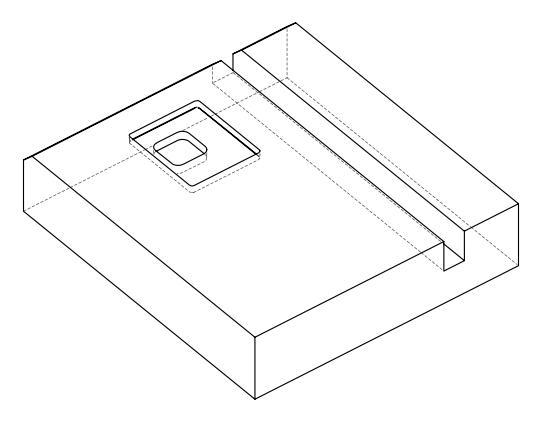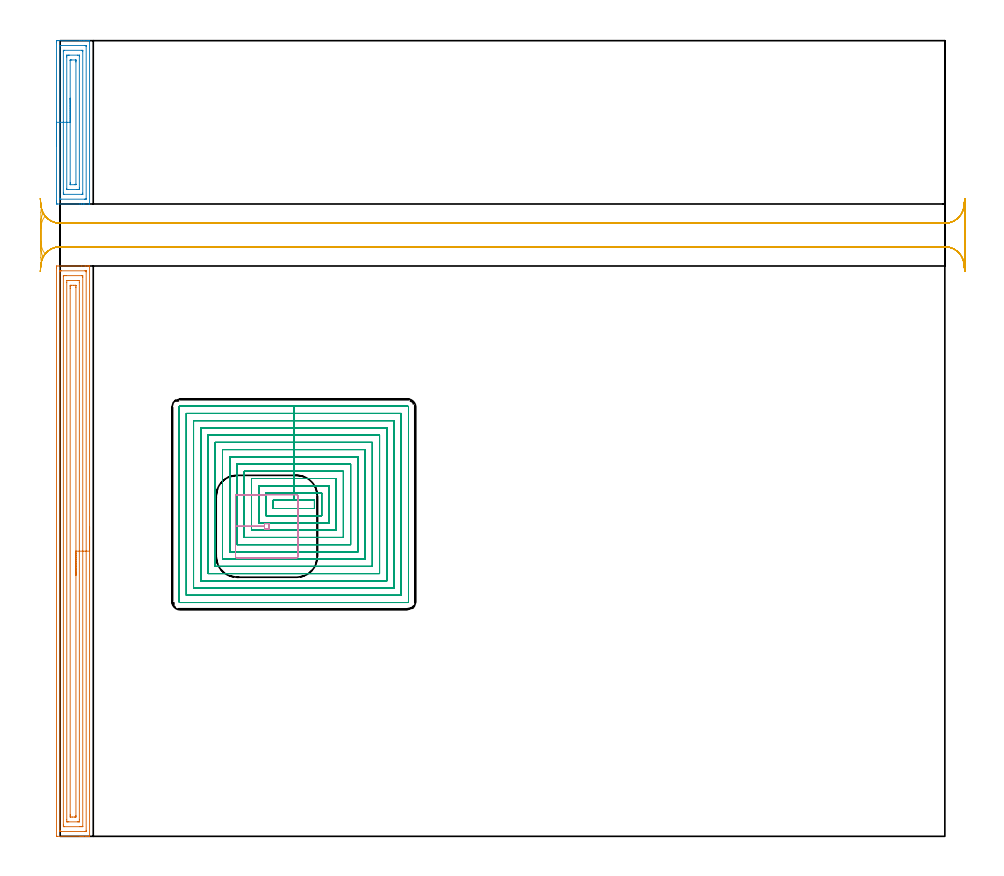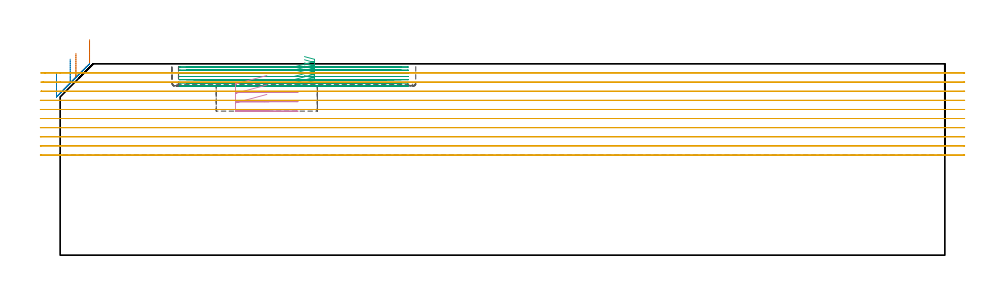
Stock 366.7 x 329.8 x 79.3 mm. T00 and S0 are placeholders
(PLAN: 5 operations, 2 tool changes, 70.7 min)
(1 AREA_MILL | FG_CHAMFER_SURFACE | UGT0205_001 | 9.75 min | 22837 mm3)
(2 AREA_MILL_1 | FG_CHAMFER_SURFACE_1 | UGT0205_001 | 3 min | 7002 mm3)
(3 MILL_RECTANGULAR_POCKET | POCKET_RECTANGULAR_STRAIGHT | NXT0201_002 | Follow Part, ap 1.5, ae 75% | 39.66 min | 81111 mm3)
(4 MILL_RECTANGULAR_POCKET_1 | POCKET_RECTANGULAR_STRAIGHT_1 | NXT0201_012 | Follow Part, ap 4, ae 75% | 1.22 min | 17732 mm3)
(5 MILL_RECTANGULAR_SLOT | SLOT_RECTANGULAR | NXT0201_012 | Follow Part, ap 4, ae 75% | 17.03 min | 354952 mm3)
(TOOL UGT0205_001 | Chamfer Mill 20 x 3 x 45 deg. | D20 FL50 Z2)
(TOOL NXT0201_002 | ENDMILL 6mm [R216.24-06050CBC13P 1620] | D6 R1 FL13 Z4)
(TOOL NXT0201_012 | ENDMILL 16mm [2P460-1600-NA 1630] | D16 FL38 Z6)
(OP 1 AREA_MILL)
G17 G21 G94 G90
T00 M6
G54
G17 G0 G90 X12.2 Y128.2 S1061 M3
G43 Z89.3 H0
G94 G1 Y128.162 Z88.428 F250.
Y128.048 Z87.563
Y127.859 Z86.712
Y127.597 Z85.88
Y127.263 Z85.074
Y126.86 Z84.3
Y126.392 Z83.564
Y125.86 Z82.872
Y125.271 Z82.229
Y124.628 Z81.64
Y123.936 Z81.108
Y123.2 Z80.64
Y122.426 Z80.237
Y121.62 Z79.903
Y120.788 Z79.641
Y119.937 Z79.452
Y119.072 Z79.338
Y118.2 Z79.3
Y0.181
X12.197 Y0.009 Z79.288
X12.181 Y0.006 Z79.272
X12.137 Y0.003 Z79.229
X11.711 Y0. Z78.81
X11.427 Z78.527
X10.704 Z77.799
X9.45 Z76.547
X8.919 Z76.014
X8.292 Z75.388
X-1.162 Z65.936
X-1.492 Y0.01 Z65.606
X-1.499 Y0.339 Z65.599
Y0.35
X-1.5 Y235.482 Z65.6
X-1.499 Y235.772 Z65.601
X-1.494 Y236.37 Z65.604
X-1.492 Y236.393 Z65.606
X-0.896 Y236.4 Z66.201
X8.919 Z76.014
X10.342 Z77.439
X10.704 Z77.799
X11.427 Z78.527
X11.711 Z78.81
X12.138 Y236.393 Z79.23
X12.197 Y236.39 Z79.288
X12.2 Y236.219 Z79.3
Y118.2
X10.786 Z77.886
Y2.335
X10.784 Y2.253 Z77.884
X10.779 Y2.089 Z77.879
X10.775 Y2.009 Z77.875
X10.755 Y2.006 Z77.855
X10.704 Y2.003 Z77.804
X10.227 Y2. Z77.327
X0.411 Z67.511
X-0.004 Y2.003 Z67.096
X-0.063 Y2.006 Z67.037
X-0.075 Y2.009 Z67.025
X-0.079 Y2.062 Z67.021
X-0.083 Y2.171 Z67.017
X-0.086 Y2.334 Z67.014
Y2.416
Y234.065
X-0.084 Y234.147 Z67.016
X-0.079 Y234.311 Z67.021
X-0.075 Y234.391 Z67.025
X-0.055 Y234.394 Z67.045
X-0.004 Y234.397 Z67.096
X0.473 Y234.4 Z67.573
X10.289 Z77.389
X10.704 Y234.397 Z77.804
X10.763 Y234.394 Z77.863
X10.774 Y234.391 Z77.874
X10.779 Y234.338 Z77.879
X10.783 Y234.229 Z77.883
X10.785 Y234.065 Z77.885
X10.786 Y233.984 Z77.886
Y118.2
X9.372 Z76.472
X9.371 Y4.205 Z76.471
X9.369 Y4.091 Z76.469
X9.367 Y4.036 Z76.467
X9.365 Y4.016 Z76.465
X9.327 Y4.01 Z76.427
X9.121 Y4.002 Z76.221
X8.919 Y4.001 Z76.019
X8.231 Y4. Z75.331
X1.781 Y4.001 Z68.881
X1.577 Y4.002 Z68.677
X1.44 Y4.006 Z68.54
X1.338 Y4.01 Z68.438
X1.335 Y4.055 Z68.435
X1.332 Y4.205 Z68.432
X1.329 Y4.657 Z68.429
Y232.195
X1.331 Y232.309 Z68.431
X1.333 Y232.364 Z68.433
X1.335 Y232.384 Z68.435
X1.373 Y232.39 Z68.473
X1.579 Y232.398 Z68.679
X1.781 Y232.399 Z68.881
X2.469 Y232.4 Z69.569
X8.919 Y232.399 Z76.019
X9.123 Y232.398 Z76.223
X9.259 Y232.394 Z76.359
X9.362 Y232.39 Z76.462
X9.364 Y232.345 Z76.464
X9.368 Y232.195 Z76.468
X9.371 Y231.743 Z76.471
X9.372 Y118.2 Z76.472
X7.957 Z75.057
Y6.887
X7.952 Y6.068 Z75.052
X7.951 Y6.017 Z75.051
X7.908 Y6.01 Z75.008
X7.798 Y6.006 Z74.898
X7.577 Y6.002 Z74.677
X7.135 Y6. Z74.235
X3.565 Z70.665
X3.12 Y6.002 Z70.22
X2.901 Y6.006 Z70.001
X2.792 Y6.01 Z69.892
X2.749 Y6.016 Z69.849
X2.743 Y6.887 Z69.843
Y229.513
X2.748 Y230.332 Z69.848
X2.749 Y230.383 Z69.849
X2.792 Y230.39 Z69.892
X2.902 Y230.394 Z70.002
X3.123 Y230.398 Z70.223
X3.565 Y230.4 Z70.665
X7.135 Z74.235
X7.58 Y230.398 Z74.68
X7.799 Y230.394 Z74.899
X7.908 Y230.39 Z75.008
X7.951 Y230.384 Z75.051
X7.957 Y229.513 Z75.057
Y118.2
X6.543 Z73.643
X6.542 Y8.675 Z73.642
X6.541 Y8.376 Z73.641
X6.536 Y8.073 Z73.636
X6.531 Y8.009 Z73.631
X6.495 Y8.007 Z73.595
X6.411 Y8.003 Z73.511
X6.242 Y8.001 Z73.342
X6.024 Y8. Z73.124
X5.131 Z72.231
X4.458 Y8.002 Z71.558
X4.235 Y8.004 Z71.335
X4.172 Y8.01 Z71.272
X4.164 Y8.028 Z71.264
X4.161 Y8.078 Z71.261
X4.158 Y8.675 Z71.258
X4.157 Y8.976 Z71.257
Y227.132
X4.158 Y227.725 Z71.258
X4.159 Y228.024 Z71.259
X4.164 Y228.327 Z71.264
X4.169 Y228.391 Z71.269
X4.205 Y228.393 Z71.305
X4.289 Y228.397 Z71.389
X4.458 Y228.399 Z71.558
X4.676 Y228.4 Z71.776
X5.569 Z72.669
X6.242 Y228.398 Z73.342
X6.465 Y228.396 Z73.565
X6.528 Y228.39 Z73.628
X6.536 Y228.372 Z73.636
X6.539 Y228.322 Z73.639
X6.542 Y227.725 Z73.642
X6.543 Y227.424 Z73.643
Y118.2
Y117.328 Z73.681
Y116.464 Z73.795
Y115.612 Z73.984
Y114.78 Z74.246
Y113.974 Z74.58
Y113.2 Z74.983
Y112.464 Z75.452
Y111.772 Z75.983
Y111.129 Z76.572
Y110.54 Z77.215
Y110.009 Z77.907
Y109.54 Z78.643
Y109.137 Z79.417
Y108.803 Z80.223
Y108.541 Z81.055
Y108.352 Z81.907
Y108.238 Z82.772
Y108.2 Z83.643
G0 Z89.3
M5
M2
(OP 2 AREA_MILL_1)
G17 G21 G94 G90
T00 M6
G54
G17 G0 G90 X-1.5 Y285.95 S1061 M3
G43 Z89.3 H0
Z75.6
G94 G1 Y285.988 Z74.728 F250.
Y286.102 Z73.864
Y286.291 Z73.012
Y286.553 Z72.18
Y286.887 Z71.374
Y287.29 Z70.6
Y287.759 Z69.864
Y288.29 Z69.172
Y288.879 Z68.529
Y289.522 Z67.94
Y290.214 Z67.408
Y290.95 Z66.94
Y291.724 Z66.537
Y292.53 Z66.203
Y293.362 Z65.941
Y294.214 Z65.752
Y295.078 Z65.638
Y295.95 Z65.6
Y328.968
X-1.498 Y329.255 Z65.602
X-1.491 Y329.794 Z65.605
X-1.441 Y329.797 Z65.655
X-0.896 Y329.799 Z66.2
X-0.349 Y329.8 Z66.748
X8.027 Z75.121
X8.717 Z75.814
X8.919 Z76.016
X9.609 Z76.706
X9.812 Z76.908
X10.217 Z77.316
X11.191 Z78.29
X11.596 Z78.695
X11.926 Z79.024
X12.165 Y329.798 Z79.257
X12.18 Y329.796 Z79.272
X12.197 Y329.791 Z79.289
X12.2 Y329.699 Z79.3
Y262.201
X12.197 Y262.11 Z79.289
X12.167 Y262.107 Z79.259
X11.926 Y262.1 Z79.024
X10.217 Z77.316
X9.812 Z76.908
X9.609 Z76.706
X8.919 Z76.016
X8.716 Z75.814
X8.027 Z75.121
X-1.136 Z65.96
X-1.441 Y262.103 Z65.655
X-1.491 Y262.106 Z65.605
X-1.497 Y262.645 Z65.603
X-1.5 Y263.246 Z65.6
Y295.95
X-0.086 Z67.014
X-0.085 Y327.56 Z67.015
X-0.083 Y327.642 Z67.017
X-0.078 Y327.79 Z67.022
X-0.004 Y327.793 Z67.096
X0.566 Y327.8 Z67.666
X10.381 Z77.481
X10.704 Y327.798 Z77.804
X10.75 Y327.795 Z77.85
X10.772 Y327.791 Z77.872
X10.779 Y327.722 Z77.879
X10.784 Y327.56 Z77.884
X10.786 Y327.479 Z77.886
Y327.397
X10.785 Y264.34 Z77.885
X10.783 Y264.259 Z77.883
X10.778 Y264.11 Z77.878
X10.704 Y264.107 Z77.804
X10.134 Y264.1 Z77.234
X0.319 Z67.419
X-0.004 Y264.102 Z67.096
X-0.05 Y264.105 Z67.05
X-0.072 Y264.109 Z67.028
X-0.079 Y264.178 Z67.021
X-0.084 Y264.34 Z67.016
X-0.086 Y264.421 Z67.014
Y264.503
Y295.95
X1.328 Z68.428
X1.329 Y325.264 Z68.429
X1.33 Y325.702 Z68.43
X1.331 Y325.758 Z68.431
X1.334 Y325.783 Z68.434
X1.337 Y325.79 Z68.437
X1.389 Y325.793 Z68.489
X1.585 Y325.799 Z68.685
X1.683 Y325.8 Z68.783
X9.017 Y325.799 Z76.117
X9.213 Y325.794 Z76.313
X9.342 Y325.79 Z76.442
X9.366 Y325.778 Z76.466
X9.367 Y325.766 Z76.467
X9.369 Y325.702 Z76.469
X9.371 Y325.253 Z76.471
Y266.636
X9.37 Y266.198 Z76.47
X9.369 Y266.142 Z76.469
X9.366 Y266.117 Z76.466
X9.363 Y266.11 Z76.463
X9.311 Y266.107 Z76.411
X9.115 Y266.101 Z76.215
X9.017 Y266.1 Z76.117
X1.683 Y266.101 Z68.783
X1.487 Y266.105 Z68.587
X1.357 Y266.11 Z68.457
X1.334 Y266.122 Z68.434
X1.333 Y266.135 Z68.433
X1.331 Y266.198 Z68.431
X1.329 Y266.647 Z68.429
X1.328 Y295.95 Z68.428
X2.743 Z69.843
Y323.038
X2.744 Y323.448 Z69.844
X2.747 Y323.652 Z69.847
X2.75 Y323.753 Z69.85
X2.755 Y323.791 Z69.855
X2.805 Y323.795 Z69.905
X3.565 Y323.8 Z70.665
X3.692 Z70.792
X7.262 Y323.799 Z74.362
X7.915 Y323.791 Z75.015
X7.95 Y323.79 Z75.05
X7.952 Y323.754 Z75.052
X7.955 Y323.662 Z75.055
X7.956 Y323.477 Z75.056
X7.957 Y268.862 Z75.057
X7.956 Y268.453 Z75.056
X7.953 Y268.248 Z75.053
X7.95 Y268.147 Z75.05
X7.945 Y268.109 Z75.045
X7.895 Y268.105 Z74.995
X7.135 Y268.1 Z74.235
X7.008 Z74.108
X3.438 Z70.538
X2.785 Y268.109 Z69.885
X2.75 Y268.11 Z69.85
X2.748 Y268.146 Z69.848
X2.745 Y268.238 Z69.845
X2.744 Y268.423 Z69.844
X2.743 Y295.95 Z69.843
X4.157 Z71.257
Y321.561
X4.159 Y321.661 Z71.259
X4.161 Y321.74 Z71.261
X4.163 Y321.785 Z71.263
X4.188 Y321.79 Z71.288
X4.458 Y321.795 Z71.558
X4.81 Y321.799 Z71.91
X6.423 Z73.523
X6.488 Y321.796 Z73.588
X6.524 Y321.791 Z73.624
X6.536 Y321.787 Z73.636
X6.537 Y321.76 Z73.637
X6.541 Y321.561 Z73.641
X6.543 Y321.262 Z73.643
Y320.962
Y270.339
X6.541 Y270.239 Z73.641
X6.539 Y270.16 Z73.639
X6.537 Y270.115 Z73.637
X6.512 Y270.11 Z73.612
X6.242 Y270.105 Z73.342
X5.89 Y270.101 Z72.99
X4.277 Z71.377
X4.212 Y270.104 Z71.312
X4.176 Y270.109 Z71.276
X4.164 Y270.113 Z71.264
X4.163 Y270.14 Z71.263
X4.159 Y270.339 Z71.259
X4.157 Y270.638 Z71.257
Y270.938
Y295.95
Y296.822 Z71.295
Y297.687 Z71.409
Y298.538 Z71.598
Y299.37 Z71.86
Y300.176 Z72.194
Y300.95 Z72.597
Y301.686 Z73.065
Y302.378 Z73.596
Y303.021 Z74.186
Y303.61 Z74.829
Y304.142 Z75.521
Y304.61 Z76.257
Y305.013 Z77.031
Y305.347 Z77.837
Y305.609 Z78.669
Y305.798 Z79.52
Y305.912 Z80.385
Y305.95 Z81.257
G0 Z89.3
M5
M2
(OP 3 MILL_RECTANGULAR_POCKET)
G17 G21 G94 G90
T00 M6
G54
G17 G0 G90 X101.249 Y135.9 S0 M3
G43 Z89.3 H1
Z82.3
G94 G1 X105.4 Z81.188 F250.
Y139.3 Z80.277
X96.85 Z77.986
X88.3 F500.
Y135.9
X105.4
Y139.3
X96.85
Y142.3
X85.3
Y132.9
X108.4
Y142.3
X96.85
Y145.3
X82.3
Y129.9
X111.4
Y145.3
X96.85
Y148.3
X79.3
Y126.9
X114.4
Y148.3
X96.85
Y151.3
X76.3
Y123.9
X117.4
Y151.3
X96.85
Y154.3
X73.3
Y120.9
X120.4
Y154.3
X96.85
Y157.3
X70.3
Y117.9
X123.4
Y157.3
X96.85
Y160.3
X67.3
Y114.9
X126.4
Y160.3
X96.85
Y163.3
X64.3
Y111.9
X129.4
Y163.3
X96.85
Y166.3
X61.3
Y108.9
X132.4
Y166.3
X96.85
Y169.3
X58.3
Y105.9
X135.4
Y169.3
X96.85
Y172.3
X55.3
Y102.9
X138.4
Y172.3
X96.85
Y175.3
X52.3
Y99.9
X141.4
Y175.3
X96.85
Y178.3
X49.7
G3 X49.3 Y177.9 R0.4
G1 Y97.3
G3 X49.7 Y96.9 R0.4
G1 X144.
G3 X144.4 Y97.3 R0.4
G1 Y177.9
G3 X144. Y178.3 R0.4
G1 X96.85
X95.85
G0 X101.249 Y135.9 Z80.986
G1 X105.4 Z79.873 F250.
Y139.3 Z78.962
X96.85 Z76.671
X88.3 F500.
Y135.9
X105.4
Y139.3
X96.85
Y142.3
X85.3
Y132.9
X108.4
Y142.3
X96.85
Y145.3
X82.3
Y129.9
X111.4
Y145.3
X96.85
Y148.3
X79.3
Y126.9
X114.4
Y148.3
X96.85
Y151.3
X76.3
Y123.9
X117.4
Y151.3
X96.85
Y154.3
X73.3
Y120.9
X120.4
Y154.3
X96.85
Y157.3
X70.3
Y117.9
X123.4
Y157.3
X96.85
Y160.3
X67.3
Y114.9
X126.4
Y160.3
X96.85
Y163.3
X64.3
Y111.9
X129.4
Y163.3
X96.85
Y166.3
X61.3
Y108.9
X132.4
Y166.3
X96.85
Y169.3
X58.3
Y105.9
X135.4
Y169.3
X96.85
Y172.3
X55.3
Y102.9
X138.4
Y172.3
X96.85
Y175.3
X52.3
Y99.9
X141.4
Y175.3
X96.85
Y178.3
X49.7
G3 X49.3 Y177.9 R0.4
G1 Y97.3
G3 X49.7 Y96.9 R0.4
G1 X144.
G3 X144.4 Y97.3 R0.4
G1 Y177.9
G3 X144. Y178.3 R0.4
G1 X96.85
X95.85
G0 X101.249 Y135.9 Z79.671
G1 X105.4 Z78.559 F250.
Y139.3 Z77.648
X96.85 Z75.357
X88.3 F500.
Y135.9
X105.4
Y139.3
X96.85
Y142.3
X85.3
Y132.9
X108.4
Y142.3
X96.85
Y145.3
X82.3
Y129.9
X111.4
Y145.3
X96.85
Y148.3
X79.3
Y126.9
X114.4
Y148.3
X96.85
Y151.3
X76.3
Y123.9
X117.4
Y151.3
X96.85
Y154.3
X73.3
Y120.9
X120.4
Y154.3
X96.85
Y157.3
X70.3
Y117.9
X123.4
Y157.3
X96.85
Y160.3
X67.3
Y114.9
X126.4
Y160.3
X96.85
Y163.3
X64.3
Y111.9
X129.4
Y163.3
X96.85
Y166.3
X61.3
Y108.9
X132.4
Y166.3
X96.85
Y169.3
X58.3
Y105.9
X135.4
Y169.3
X96.85
Y172.3
X55.3
Y102.9
X138.4
Y172.3
X96.85
Y175.3
X52.3
Y99.9
X141.4
Y175.3
X96.85
Y178.3
X49.7
G3 X49.3 Y177.9 R0.4
G1 Y97.3
G3 X49.7 Y96.9 R0.4
G1 X144.
G3 X144.4 Y97.3 R0.4
G1 Y177.9
G3 X144. Y178.3 R0.4
G1 X96.85
X95.85
G0 X101.249 Y135.9 Z78.357
G1 X105.4 Z77.245 F250.
Y139.3 Z76.334
X96.85 Z74.043
X88.3 F500.
Y135.9
X105.4
Y139.3
X96.85
Y142.3
X85.3
Y132.9
X108.4
Y142.3
X96.85
Y145.3
X82.3
Y129.9
X111.4
Y145.3
X96.85
Y148.3
X79.3
Y126.9
X114.4
Y148.3
X96.85
Y151.3
X76.3
Y123.9
X117.4
Y151.3
X96.85
Y154.3
X73.3
Y120.9
X120.4
Y154.3
X96.85
Y157.3
X70.3
Y117.9
X123.4
Y157.3
X96.85
Y160.3
X67.3
Y114.9
X126.4
Y160.3
X96.85
Y163.3
X64.3
Y111.9
X129.4
Y163.3
X96.85
Y166.3
X61.3
Y108.9
X132.4
Y166.3
X96.85
Y169.3
X58.3
Y105.9
X135.4
Y169.3
X96.85
Y172.3
X55.3
Y102.9
X138.4
Y172.3
X96.85
Y175.3
X52.3
Y99.9
X141.4
Y175.3
X96.85
Y178.3
X49.7
G3 X49.3 Y177.9 R0.4
G1 Y97.3
G3 X49.7 Y96.9 R0.4
G1 X144.
G3 X144.4 Y97.3 R0.4
G1 Y177.9
G3 X144. Y178.3 R0.4
G1 X96.85
X95.85
G0 X101.249 Y135.9 Z77.043
G1 X105.4 Z75.931 F250.
Y139.3 Z75.02
X96.85 Z72.729
X88.3 F500.
Y135.9
X105.4
Y139.3
X96.85
Y142.3
X85.3
Y132.9
X108.4
Y142.3
X96.85
Y145.3
X82.3
Y129.9
X111.4
Y145.3
X96.85
Y148.3
X79.3
Y126.9
X114.4
Y148.3
X96.85
Y151.3
X76.3
Y123.9
X117.4
Y151.3
X96.85
Y154.3
X73.3
Y120.9
X120.4
Y154.3
X96.85
Y157.3
X70.3
Y117.9
X123.4
Y157.3
X96.85
Y160.3
X67.3
Y114.9
X126.4
Y160.3
X96.85
Y163.3
X64.3
Y111.9
X129.4
Y163.3
X96.85
Y166.3
X61.3
Y108.9
X132.4
Y166.3
X96.85
Y169.3
X58.3
Y105.9
X135.4
Y169.3
X96.85
Y172.3
X55.3
Y102.9
X138.4
Y172.3
X96.85
Y175.3
X52.3
Y99.9
X141.4
Y175.3
X96.85
Y178.3
X49.7
G3 X49.3 Y177.9 R0.4
G1 Y97.3
G3 X49.7 Y96.9 R0.4
G1 X144.
G3 X144.4 Y97.3 R0.4
G1 Y177.9
G3 X144. Y178.3 R0.4
G1 X96.85
X95.85
G0 X101.249 Y135.9 Z75.729
G1 X105.4 Z74.616 F250.
Y139.3 Z73.705
X96.85 Z71.414
X88.3 F500.
Y135.9
X105.4
Y139.3
X96.85
Y142.3
X85.3
Y132.9
X108.4
Y142.3
X96.85
Y145.3
X82.3
Y129.9
X111.4
Y145.3
X96.85
Y148.3
X79.3
Y126.9
X114.4
Y148.3
X96.85
Y151.3
X76.3
Y123.9
X117.4
Y151.3
X96.85
Y154.3
X73.3
Y120.9
X120.4
Y154.3
X96.85
Y157.3
X70.3
Y117.9
X123.4
Y157.3
X96.85
Y160.3
X67.3
Y114.9
X126.4
Y160.3
X96.85
Y163.3
X64.3
Y111.9
X129.4
Y163.3
X96.85
Y166.3
X61.3
Y108.9
X132.4
Y166.3
X96.85
Y169.3
X58.3
Y105.9
X135.4
Y169.3
X96.85
Y172.3
X55.3
Y102.9
X138.4
Y172.3
X96.85
Y175.3
X52.3
Y99.9
X141.4
Y175.3
X96.85
Y178.3
X49.7
G3 X49.3 Y177.9 R0.4
G1 Y97.3
G3 X49.7 Y96.9 R0.4
G1 X144.
G3 X144.4 Y97.3 R0.4
G1 Y177.9
G3 X144. Y178.3 R0.4
G1 X96.85
X95.85
G0 X101.249 Y135.9 Z74.414
G1 X105.4 Z73.302 F250.
Y139.3 Z72.391
X96.85 Z70.1
X88.3 F500.
Y135.9
X105.4
Y139.3
X96.85
Y142.3
X85.3
Y132.9
X108.4
Y142.3
X96.85
Y145.3
X82.3
Y129.9
X111.4
Y145.3
X96.85
Y148.3
X79.3
Y126.9
X114.4
Y148.3
X96.85
Y151.3
X76.3
Y123.9
X117.4
Y151.3
X96.85
Y154.3
X73.3
Y120.9
X120.4
Y154.3
X96.85
Y157.3
X70.3
Y117.9
X123.4
Y157.3
X96.85
Y160.3
X67.3
Y114.9
X126.4
Y160.3
X96.85
Y163.3
X64.3
Y111.9
X129.4
Y163.3
X96.85
Y166.3
X61.3
Y108.9
X132.4
Y166.3
X96.85
Y169.3
X58.3
Y105.9
X135.4
Y169.3
X96.85
Y172.3
X55.3
Y102.9
X138.4
Y172.3
X96.85
Y175.3
X52.3
Y99.9
X141.4
Y175.3
X96.85
Y178.3
X49.7
G3 X49.3 Y177.9 R0.4
G1 Y97.3
G3 X49.7 Y96.9 R0.4
G1 X144.
G3 X144.4 Y97.3 R0.4
G1 Y177.9
G3 X144. Y178.3 R0.4
G1 X96.85
X95.85
G0 Z89.3
M5
M2
(OP 4 MILL_RECTANGULAR_POCKET_1)
G17 G21 G94 G90
T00 M6
G54
G17 G0 G90 X85.679 Y141.6 S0 M3
G43 Z89.3 H1
Z74.46
G94 G1 X73.222 Z71.122 F250.
X73.033 Y141.543 Z71.069
X72.872 Y141.428 Z71.016
X72.757 Y141.267 Z70.963
X72.7 Y141.078 Z70.91
Y128.5 Z67.54
X84.7
Y127.4 F500.
X86.6
Y129.6
X84.7
Y128.5
X72.7
Y116.
G3 X73.3 Y115.4 R0.6
G1 X98.
G3 X98.6 Y116. R0.6
G1 Y141.
G3 X98. Y141.6 R0.6
G1 X73.3
G3 X72.7 Y141. R0.6
G1 Y128.5
Y127.5
G0 X85.679 Y141.6 Z70.54
G1 X73.222 Z67.202 F250.
X73.033 Y141.543 Z67.149
X72.872 Y141.428 Z67.096
X72.757 Y141.267 Z67.043
X72.7 Y141.078 Z66.99
Y128.5 Z63.62
X84.7
Y127.4 F500.
X86.6
Y129.6
X84.7
Y128.5
X72.7
Y116.
G3 X73.3 Y115.4 R0.6
G1 X98.
G3 X98.6 Y116. R0.6
G1 Y141.
G3 X98. Y141.6 R0.6
G1 X73.3
G3 X72.7 Y141. R0.6
G1 Y128.5
Y127.5
G0 X85.679 Y141.6 Z66.62
G1 X73.222 Z63.282 F250.
X73.033 Y141.543 Z63.229
X72.872 Y141.428 Z63.176
X72.757 Y141.267 Z63.123
X72.7 Y141.078 Z63.07
Y128.5 Z59.7
X84.7
Y127.4 F500.
X86.6
Y129.6
X84.7
Y128.5
X72.7
Y116.
G3 X73.3 Y115.4 R0.6
G1 X98.
G3 X98.6 Y116. R0.6
G1 Y141.
G3 X98. Y141.6 R0.6
G1 X73.3
G3 X72.7 Y141. R0.6
G1 Y128.5
Y127.5
G0 Z89.3
M5
M2
(OP 5 MILL_RECTANGULAR_SLOT)
G17 G21 G94 G90
T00 M6
G54
G17 G0 G90 X374.93 Y264.396 S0 M3
G43 Z89.3 H1
Z75.52
G94 G1 X374.67 Y261.408 F250.
G2 X366.7 Y254.1 R8. F500.
G1 X0.
G2 X-6.245 Y257.1 R8.
G3 X-8. Y252.086 R8.
G1 Y246.414
G3 X-7.996 Y246.155 R8.
X-6.245 Y241.4 R8.
G2 X0. Y244.4 R8.
G1 X366.7
G2 X374.67 Y237.092 R8.
G1 X374.93 Y234.104 F250.
G0 Y264.396 Z71.74
G1 X374.67 Y261.408
G2 X366.7 Y254.1 R8. F500.
G1 X0.
G2 X-7.065 Y258.346 R8.
G3 X-8. Y254.593 R8.
G1 Y243.904
G3 X-7.066 Y240.152 R8.
G2 X0. Y244.4 R8.
G1 X366.7
G2 X374.67 Y237.092 R8.
G1 X374.93 Y234.104 F250.
G0 Y264.396 Z67.96
G1 X374.67 Y261.408
G2 X366.7 Y254.1 R8. F500.
G1 X0.
G2 X-7.78 Y260.237 R8.
G1 X-7.809 Y260.243
G3 X-8. Y258.507 R8.
G1 Y239.953
G3 X-7.814 Y238.238 R8.
G1 X-7.785 Y238.244
G2 X0. Y244.4 R8.
G1 X366.7
G2 X374.67 Y237.092 R8.
G1 X374.93 Y234.104 F250.
G0 Z89.3
X-8.23 Y234.103
Z64.18
G1 X-7.97 Y237.092
G2 X0. Y244.4 R8. F500.
G1 X366.7
G2 X374.67 Y237.092 R8.
G1 X374.93 Y234.104 F250.
Y264.396
X374.67 Y261.408
G2 X366.7 Y254.1 R8. F500.
G1 X0.
G2 X-7.97 Y261.408 R8.
G1 X-8.23 Y264.397 F250.
G0 Y234.103 Z60.4
G1 X-7.97 Y237.092
G2 X0. Y244.4 R8. F500.
G1 X366.7
G2 X374.67 Y237.092 R8.
G1 X374.93 Y234.104 F250.
Y264.396
X374.67 Y261.408
G2 X366.7 Y254.1 R8. F500.
G1 X0.
G2 X-7.97 Y261.408 R8.
G1 X-8.23 Y264.397 F250.
G0 Y234.103 Z56.62
G1 X-7.97 Y237.092
G2 X0. Y244.4 R8. F500.
G1 X366.7
G2 X374.67 Y237.092 R8.
G1 X374.93 Y234.104 F250.
Y264.396
X374.67 Y261.408
G2 X366.7 Y254.1 R8. F500.
G1 X0.
G2 X-7.97 Y261.408 R8.
G1 X-8.23 Y264.397 F250.
G0 Y234.103 Z52.84
G1 X-7.97 Y237.092
G2 X0. Y244.4 R8. F500.
G1 X366.7
G2 X374.67 Y237.092 R8.
G1 X374.93 Y234.104 F250.
Y264.396
X374.67 Y261.408
G2 X366.7 Y254.1 R8. F500.
G1 X0.
G2 X-7.97 Y261.408 R8.
G1 X-8.23 Y264.397 F250.
G0 Y234.103 Z49.06
G1 X-7.97 Y237.092
G2 X0. Y244.4 R8. F500.
G1 X366.7
G2 X374.67 Y237.092 R8.
G1 X374.93 Y234.104 F250.
Y264.396
X374.67 Y261.408
G2 X366.7 Y254.1 R8. F500.
G1 X0.
G2 X-7.97 Y261.408 R8.
G1 X-8.23 Y264.397 F250.
G0 Y234.103 Z45.28
G1 X-7.97 Y237.092
G2 X0. Y244.4 R8. F500.
G1 X366.7
G2 X374.67 Y237.092 R8.
G1 X374.93 Y234.104 F250.
Y264.396
X374.67 Y261.408
G2 X366.7 Y254.1 R8. F500.
G1 X0.
G2 X-7.97 Y261.408 R8.
G1 X-8.23 Y264.397 F250.
G0 Y234.103 Z41.5
G1 X-7.97 Y237.092
G2 X0. Y244.4 R8. F500.
G1 X366.7
G2 X374.67 Y237.092 R8.
G1 X374.93 Y234.104 F250.
Y264.396
X374.67 Y261.408
G2 X366.7 Y254.1 R8. F500.
G1 X0.
G2 X-7.97 Y261.408 R8.
G1 X-8.23 Y264.397 F250.
G0 Z89.3
M5
M2
